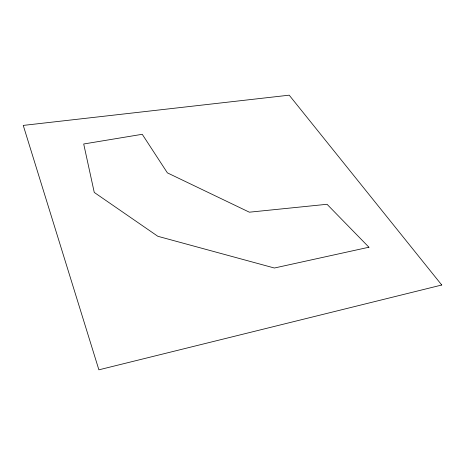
<?xml version="1.0" encoding="UTF-8"?>
<svg xmlns="http://www.w3.org/2000/svg" width="465" height="465" viewBox="0 0 465 465"><rect width="100%" height="100%" fill="white"/><g stroke="black" fill="none" stroke-linecap="round" stroke-linejoin="round"><path stroke-width="0.7" d="M441.75 285.01L98.888 369.826L23.25 125.41L289.201 95.174L441.75 285.01M368.931 247.229L274.385 268.014L157.838 236.29L94.261 192.44L83.706 143.993L142.244 134.292L167.388 172.864L249.362 212.191L327.035 204.286L368.931 247.229"/></g></svg>
